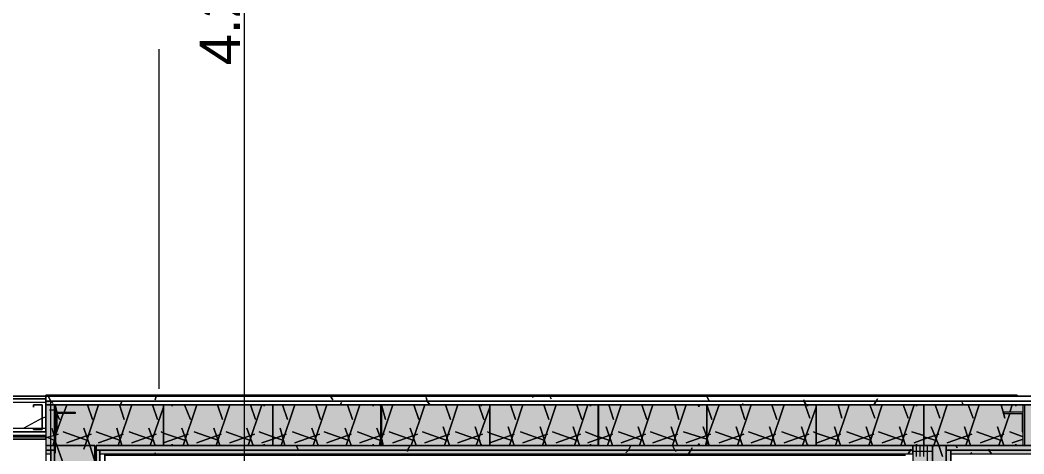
# Model space of a CAD drawing. Header units: metres. Extents: x -2 to 237, y -8 to 52.
# Drawn here: x 6.349 to 10.1, y 33.175 to 34.795 of the extents above; entities that cross this region are included whole.
import ezdxf

# ---------------------------------------------------------------- set-up
doc = ezdxf.new("R2010")
doc.units = ezdxf.units.M
doc.layers.add('HVAC - Ductos', color=5, linetype='Continuous', lineweight=0)
doc.layers.add('PDF4_Text', color=7, linetype='Continuous', lineweight=0)
doc.layers.add('PDF4_Geometry', color=7, linetype='Continuous', lineweight=0, true_color=0xaaaaaa)
doc.layers.add('PDF4_Solid Fills', color=7, linetype='Continuous', lineweight=0, true_color=0xffffff)
doc.styles.add('PDF Helvetica', font='')
doc.styles.get('PDF Helvetica').set_extended_font_data('Helvetica')

msp = doc.modelspace()

# ---------------------------------------------------------------- hatches: boundary and pattern name
at = {"layer": 'PDF4_Solid Fills', "lineweight": 0, "transparency": 33554559}
h = msp.add_hatch(color=256, dxfattribs=at)
h.paths.add_polyline_path([(9.8269, 33.1883), (9.8269, 33.1745), (12.2552, 33.1745), (12.2552, 33.1883)])
h.paths.add_polyline_path([(6.464, 33.1745), (6.464, 33.3715), (6.4457, 33.3715), (6.4457, 33.1745)])
h.paths.add_polyline_path([(6.6472, 33.1883), (6.6472, 33.1745), (9.6849, 33.1745), (9.6849, 33.1883)])
h.paths.add_polyline_path([(16.2778, 33.1883), (12.3972, 33.1883), (12.3972, 33.1745), (16.2778, 33.1745)])
h = msp.add_hatch(color=256, dxfattribs=at)
h.paths.add_polyline_path([(6.4777, 33.2065), (6.4777, 33.3577), (6.4457, 33.3577), (6.4457, 33.2065)])
h.paths.add_polyline_path([(16.0396, 33.2111), (16.2778, 33.2065), (16.2778, 33.3577), (6.4823, 33.3577), (6.4823, 33.3303), (6.5511, 33.3303), (6.4869, 33.3257), (6.4823, 33.2615), (6.4823, 33.2065), (7.6964, 33.2111), (7.701, 33.2111), (8.5074, 33.2065), (8.5074, 33.2111), (8.512, 33.2111), (10.0973, 33.2065), (10.0973, 33.2615), (10.0927, 33.2615), (10.0927, 33.3257), (10.0285, 33.3303), (10.1018, 33.3303), (10.1018, 33.2065), (10.9082, 33.2111), (10.9128, 33.2111), (11.9757, 33.2065), (11.9757, 33.2111), (11.9803, 33.2111), (14.0054, 33.2065), (14.0054, 33.2111), (14.01, 33.2111), (16.0351, 33.2065), (16.0351, 33.2111)])
h = msp.add_hatch(color=256, dxfattribs=at)
h.paths.add_polyline_path([(9.8086, 33.2065), (9.8086, 33.1883), (12.2689, 33.1883), (12.2689, 33.2065)])
h.paths.add_polyline_path([(6.4777, 33.1883), (6.4777, 33.3577), (6.464, 33.3577), (6.464, 33.1883)])
h.paths.add_polyline_path([(6.6335, 33.2065), (6.6335, 33.1883), (9.6849, 33.1883), (9.6849, 33.2065)])
h.paths.add_polyline_path([(16.2916, 33.2065), (12.3972, 33.2065), (12.3972, 33.1883), (16.2916, 33.1883)])
msp.add_hatch(color=256, dxfattribs=at).paths.add_polyline_path([(6.4823, 33.2065), (7.6964, 33.2111), (7.701, 33.2111), (8.5074, 33.2065), (8.5074, 33.2111), (8.512, 33.2111), (10.0973, 33.2065), (10.0973, 33.2615), (10.0927, 33.2615), (10.0927, 33.3257), (10.0285, 33.3303), (10.1018, 33.3303), (10.1018, 33.2065), (11.9757, 33.2111), (11.9803, 33.2111), (16.3099, 33.2065), (16.3099, 33.3577), (6.4823, 33.3577), (6.4823, 33.3303), (6.5511, 33.3303), (6.4869, 33.3257), (6.4823, 33.2615)])
h = msp.add_hatch(color=256, dxfattribs=at)
h.paths.add_polyline_path([(6.4777, 33.1883), (6.4777, 33.2065), (6.4457, 33.2065), (6.4457, 33.1883)])
h.paths.add_polyline_path([(9.6849, 33.1883), (9.6849, 33.2065), (6.6335, 33.2065), (6.6335, 33.1883)])
h = msp.add_hatch(color=256, dxfattribs=at)
h.paths.add_polyline_path([(6.464, 33.1745), (6.464, 33.1883), (6.4457, 33.1883), (6.4457, 33.1745)])
h.paths.add_polyline_path([(6.6472, 33.1883), (6.6472, 33.1745), (9.6849, 33.1745), (9.6849, 33.1883)])
h = msp.add_hatch(color=256, dxfattribs=at)
h.paths.add_polyline_path([(6.4777, 27.1771), (6.4777, 33.1883), (6.464, 33.1883), (6.464, 27.1771)])
h.paths.add_polyline_path([(6.4777, 23.4019), (6.4777, 24.8588), (6.464, 24.8588), (6.464, 23.4019)])
h = msp.add_hatch(color=256, dxfattribs=at)
h.paths.add_polyline_path([(6.4777, 27.1771), (6.4777, 33.1883), (6.464, 33.1883), (6.464, 27.1771)])
h.paths.add_polyline_path([(6.4777, 23.4019), (6.4777, 24.8588), (6.464, 24.8588), (6.464, 23.4019)])
h = msp.add_hatch(color=256, dxfattribs=at)
h.paths.add_polyline_path([(6.4777, 27.1771), (6.6335, 27.1771), (6.6335, 33.2065), (6.4777, 33.2065)])
h.paths.add_polyline_path([(6.6335, 24.8588), (6.4777, 24.8588), (6.4777, 23.3836), (6.6289, 23.3881)])
h = msp.add_hatch(color=256, dxfattribs=at)
h.paths.add_polyline_path([(6.6335, 24.8588), (6.4777, 24.8588), (6.4777, 23.3836), (6.6289, 23.3881)])
h.paths.add_polyline_path([(6.4777, 27.1771), (6.6335, 27.1771), (6.6335, 33.2065), (6.4777, 33.2065)])
h = msp.add_hatch(color=256, dxfattribs=at)
h.paths.add_polyline_path([(6.6472, 24.8588), (6.6335, 24.8588), (6.6335, 23.4019), (6.6472, 23.4019)])
h.paths.add_polyline_path([(6.6335, 30.2331), (6.6472, 30.2331), (6.6472, 33.1883), (6.6335, 33.1883)])
h.paths.add_polyline_path([(6.6335, 27.1771), (6.6472, 27.1771), (6.6472, 30.1048), (6.6335, 30.1048)])
h = msp.add_hatch(color=256, dxfattribs=at)
h.paths.add_polyline_path([(9.6849, 31.5435), (9.7582, 31.5435), (9.7582, 33.2065), (9.6849, 33.2065)])
h.paths.add_polyline_path([(9.6849, 30.1552), (9.7582, 30.1552), (9.7582, 30.4072), (9.6849, 30.4072)])
h = msp.add_hatch(color=256, dxfattribs=at)
h.paths.add_polyline_path([(9.6849, 31.5435), (9.7582, 31.5435), (9.7582, 33.2065), (9.6849, 33.2065)])
h.paths.add_polyline_path([(9.6849, 30.1552), (9.7582, 30.1552), (9.7582, 30.4072), (9.6849, 30.4072)])
h = msp.add_hatch(color=256, dxfattribs=at)
h.paths.add_polyline_path([(9.8086, 31.5435), (9.8086, 33.2065), (9.7582, 33.2065), (9.7582, 31.5435)])
h.paths.add_polyline_path([(9.8086, 30.4072), (9.7582, 30.4072), (9.7582, 30.1048), (9.7765, 30.1094), (9.8086, 30.1094)])
h = msp.add_hatch(color=256, dxfattribs=at)
h.paths.add_polyline_path([(9.8086, 31.5435), (9.8086, 33.2065), (9.7582, 33.2065), (9.7582, 31.5435)])
h.paths.add_polyline_path([(9.8086, 30.4072), (9.7582, 30.4072), (9.7582, 30.1048), (9.7674, 30.1094), (9.8086, 30.1094)])
h = msp.add_hatch(color=256, dxfattribs=at)
h.paths.add_polyline_path([(9.8269, 31.5435), (9.8269, 33.1883), (9.8086, 33.1883), (9.8086, 31.5435)])
h.paths.add_polyline_path([(9.8132, 30.4072), (9.8086, 30.2331), (9.8086, 30.0911), (9.8269, 30.0911), (9.8269, 30.4072)])
h = msp.add_hatch(color=256, dxfattribs=at)
h.paths.add_polyline_path([(9.8269, 31.5435), (9.8269, 33.1883), (9.8086, 33.1883), (9.8086, 31.5435)])
h.paths.add_polyline_path([(9.8132, 30.4072), (9.8086, 30.1094), (9.8086, 30.0911), (9.8269, 30.0911), (9.8269, 30.4072)])

# ---------------------------------------------------------------- linework, layer by layer
at = {"layer": 'HVAC - Ductos', "lineweight": 0}
msp.add_lwpolyline([(7.1879, 32.6109), (7.1879, 37.046), (7.1879, 38.2464), (7.1879, 39.7629)], dxfattribs=at)
at = {"layer": 'PDF4_Geometry', "lineweight": 0}
for points in [[(6.8672, 34.6865), (6.8672, 33.4174)], [(5.7172, 33.3898), (6.4457, 33.3898), (6.4457, 33.3807), (5.7172, 33.3807), (6.4457, 33.3807), (6.4457, 33.3669), (5.7172, 33.3669)], [(6.0425, 33.2707), (6.4319, 33.2707), (6.4457, 33.2707), (6.4457, 33.2569), (6.4457, 33.3898), (5.7172, 33.3898)], [(10.0743, 33.3898), (10.0743, 33.3944), (6.4457, 33.3944), (6.4457, 33.3898), (16.2778, 33.3898), (16.2778, 33.3761), (16.2778, 33.3715)], [(16.1633, 30.0544), (16.2778, 30.0544), (16.2778, 27.0947), (16.4932, 27.0947), (16.4932, 33.2845), (18.7565, 33.2845), (18.7565, 33.3898), (16.2778, 33.3898), (6.4457, 33.3898), (6.4457, 33.1745), (6.4457, 27.1771), (6.6656, 27.1771), (6.6656, 30.0727), (9.6574, 30.0727), (9.8406, 30.0727), (9.8406, 30.4072), (9.6574, 30.4072), (9.6574, 30.2606), (9.4787, 30.2606)], [(10.0743, 33.3898), (6.4457, 33.3898)], [(6.4457, 33.3898), (16.2778, 33.3898), (6.4457, 33.3898)], [(10.0743, 33.3898), (12.0032, 33.3898)], [(6.0425, 33.2707), (6.4319, 33.2707), (6.4457, 33.2707), (6.4457, 33.3669), (5.7172, 33.3669)], [(6.4457, 33.3715), (6.4457, 33.1883), (6.4457, 33.1745), (6.4457, 27.1771), (6.6656, 27.1771), (6.6656, 27.1405), (6.6656, 24.8588)], [(16.2778, 33.3577), (6.4457, 33.3577), (6.4457, 33.2065), (6.6289, 33.2065), (6.4777, 33.2065), (6.4777, 27.1771), (6.6335, 27.1771)], [(16.31, 23.2324), (16.31, 23.2186), (6.464, 23.2186), (6.464, 23.2324), (6.464, 23.3836), (6.464, 23.4019), (6.464, 23.4157), (6.464, 24.8588), (6.464, 27.1405), (6.464, 27.1771), (6.464, 33.1745), (6.464, 33.1883), (6.464, 33.2065), (6.464, 33.3577), (6.464, 33.3715), (16.2778, 33.3715), (16.2916, 33.3715), (16.2916, 33.3577)], [(16.2778, 33.3577), (6.4777, 33.3577), (6.4777, 33.2065), (6.4777, 33.1883), (6.4777, 33.1745), (6.4777, 27.1771), (6.6335, 27.1771), (6.6335, 33.2065), (16.2778, 33.2065)], [(6.4457, 33.312), (6.4319, 33.3074), (6.3632, 33.2707)], [(5.7172, 33.2569), (6.4457, 33.2569), (5.7172, 33.2569)], [(5.7172, 33.2569), (6.4457, 33.2569), (5.8226, 33.2569), (6.4457, 33.2569), (5.7172, 33.2569)], [(9.6849, 33.1745), (9.6849, 33.1883), (9.6849, 33.2065), (9.7582, 33.2065), (9.8086, 33.2065), (9.7582, 33.2065), (9.6849, 33.2065), (6.6335, 33.2065), (6.6335, 33.1883), (6.6335, 33.1745)], [(9.7582, 33.2065), (9.7582, 33.1745), (9.7582, 33.1653), (9.7582, 32.6705), (9.7582, 32.0611), (9.7582, 31.5435), (9.7582, 30.4072), (9.8086, 30.4072), (9.8086, 31.5435), (9.8269, 31.5435), (9.8269, 30.4072), (9.8269, 30.0911), (9.8086, 30.0911), (9.6574, 30.0911), (6.6656, 30.0911), (6.661, 30.0911), (6.6472, 30.0911), (6.6472, 27.1771), (6.6472, 27.1405), (6.6472, 24.8588)], [(9.6849, 33.1883), (6.6472, 33.1883), (6.6472, 33.1745), (6.6472, 30.2331), (6.661, 30.2331), (6.661, 30.2606), (6.6656, 30.2606), (6.6656, 33.1699), (9.6574, 33.1699), (6.6656, 33.1699), (6.6656, 30.2606), (6.6656, 33.1745), (6.6656, 30.2606)], [(14.2711, 30.0865), (14.2711, 30.0727), (13.144, 30.0727), (12.4247, 30.0727), (12.2689, 30.0727), (12.2552, 30.0727), (12.2552, 33.1745), (12.2552, 33.1883), (9.8269, 33.1883), (9.8269, 33.1745), (9.8269, 31.5435), (9.8406, 31.5435), (9.8406, 30.4072), (9.8406, 30.0773), (9.8406, 30.0727), (9.8269, 30.0727), (9.6574, 30.0727)], [(12.2689, 33.2065), (9.8086, 33.2065), (9.8086, 33.1883), (9.8086, 33.1745), (9.8086, 31.5435), (9.7582, 31.5435)]]:
    msp.add_lwpolyline(points, dxfattribs=at)
for points in [[(10.0743, 33.3944), (10.0743, 33.3898), (6.4457, 33.3898), (6.4457, 33.3944)], [(6.4457, 33.3898), (6.4457, 33.3715), (16.2778, 33.3715), (16.2778, 33.3898)], [(6.3999, 33.3486), (6.3999, 33.3577)], [(6.4319, 33.3577), (6.4319, 33.3532), (6.4319, 33.2661), (6.3999, 33.2661), (6.3999, 33.2707), (6.3999, 33.2661), (6.4319, 33.2661), (6.4319, 33.3532), (6.4319, 33.3577), (6.3999, 33.3577)], [(6.4457, 33.3715), (6.4457, 33.3577), (16.2778, 33.3577), (16.2778, 33.3715)], [(6.5052, 33.3577), (6.4823, 33.3577), (6.4823, 33.2065), (6.5556, 33.2065), (6.4777, 33.2065), (6.4777, 33.3577)], [(6.9176, 33.3577), (6.8855, 33.3577), (6.8855, 33.2065), (6.9176, 33.2065), (6.9176, 33.2111), (6.9176, 33.2065), (6.8855, 33.2065), (6.8855, 33.3577), (6.9176, 33.3577), (6.9176, 33.3532)], [(7.2612, 33.2065), (7.2933, 33.2065), (7.2933, 33.3577), (7.2612, 33.3577), (7.2612, 33.3532), (7.2612, 33.3577), (7.2933, 33.3577), (7.2933, 33.2065), (7.2612, 33.2065), (7.2612, 33.2111)], [(7.669, 33.2065), (7.6964, 33.2065), (7.701, 33.2065), (7.701, 33.3577), (7.6964, 33.3577), (7.669, 33.3577), (7.669, 33.3532), (7.669, 33.3577), (7.6964, 33.3577), (7.6964, 33.2065), (7.669, 33.2065), (7.669, 33.2111)], [(8.0722, 33.2065), (8.1042, 33.2065), (8.1042, 33.3577), (8.0722, 33.3577), (8.0722, 33.3532), (8.0722, 33.3577), (8.1042, 33.3577), (8.1042, 33.2065), (8.0722, 33.2065), (8.0722, 33.2111)], [(8.4799, 33.2065), (8.5074, 33.2065), (8.512, 33.2065), (8.512, 33.3577), (8.5074, 33.3577), (8.4799, 33.3577), (8.4799, 33.3532), (8.4799, 33.3577), (8.5074, 33.3577), (8.5074, 33.2065), (8.4799, 33.2065), (8.4799, 33.2111)], [(8.8831, 33.2065), (8.9152, 33.2065), (8.9152, 33.3577), (8.8831, 33.3577), (8.8831, 33.3532), (8.8877, 33.3532), (8.8877, 33.3577), (8.9152, 33.3577), (8.9152, 33.2065), (8.8877, 33.2065), (8.8877, 33.2111), (8.8831, 33.2111)], [(9.2909, 33.2065), (9.3184, 33.2065), (9.323, 33.2065), (9.323, 33.3577), (9.3184, 33.3577), (9.2909, 33.3577), (9.2909, 33.3532), (9.2909, 33.3577), (9.3184, 33.3577), (9.323, 33.3577), (9.323, 33.2065), (9.3184, 33.2065), (9.2909, 33.2065), (9.2909, 33.2111)], [(9.6986, 33.2065), (9.7261, 33.2065), (9.7261, 33.3577), (9.6986, 33.3577), (9.6986, 33.3532), (9.6986, 33.3577), (9.7261, 33.3577), (9.7261, 33.2065), (9.6986, 33.2065), (9.6986, 33.2111)], [(10.0697, 33.3532), (10.0697, 33.3577)], [(10.0973, 33.3577), (10.1018, 33.3577), (10.1018, 33.2065), (10.0973, 33.2065), (10.0697, 33.2065), (10.0697, 33.2111), (10.0697, 33.2065), (10.0973, 33.2065), (10.0973, 33.3577), (10.0697, 33.3577)], [(6.5556, 33.3303), (6.5556, 33.3257), (6.5511, 33.3257), (6.4869, 33.3257), (6.4869, 33.2615), (6.4869, 33.2569), (6.4823, 33.2569), (6.4823, 33.3303)], [(10.0973, 33.3303), (10.0239, 33.3303), (10.0239, 33.3257), (10.0285, 33.3257), (10.0927, 33.3257), (10.0927, 33.2615), (10.0927, 33.2569), (10.0973, 33.2569)], [(6.4457, 33.2432), (5.7309, 33.2432)], [(6.4457, 33.2295), (6.4457, 33.2341), (6.4457, 33.2295), (5.7401, 33.2295), (5.7401, 33.0645), (5.7355, 33.0645), (5.7309, 33.0645), (5.7309, 33.2432), (5.7309, 33.0645), (5.7309, 33.2432), (5.7309, 33.0645), (5.7355, 33.0645), (5.7401, 33.0645), (5.7401, 33.2295)], [(5.7309, 33.2432), (6.4457, 33.2432)], [(6.4457, 33.2387), (5.7309, 33.2387)], [(6.4457, 33.2065), (6.4457, 33.1883), (6.4777, 33.1883), (6.4777, 33.2065)], [(6.4457, 33.1883), (6.4457, 33.1745), (6.464, 33.1745), (6.464, 33.1883)], [(6.464, 27.1771), (6.4777, 27.1771), (6.4777, 33.1883), (6.464, 33.1883)], [(6.4777, 33.2065), (6.4777, 33.1791), (6.4823, 33.1791), (6.4823, 33.2065), (6.6289, 33.2065), (6.6289, 33.1287), (6.6289, 33.2065)], [(9.6849, 33.1883), (9.6849, 33.2065), (6.6335, 33.2065), (6.6335, 33.1883)], [(6.6472, 33.1883), (6.6335, 33.1883), (6.6335, 30.2331), (6.6472, 30.2331)], [(9.6849, 33.1745), (9.6849, 33.1883), (6.6472, 33.1883), (6.6472, 33.1745)], [(9.6849, 31.5435), (9.7582, 31.5435), (9.7582, 32.0611), (9.7582, 32.6705), (9.7582, 33.1653), (9.7582, 33.2065), (9.6849, 33.2065), (9.6849, 32.6705), (9.6849, 32.0611)], [(9.7582, 31.5435), (9.8086, 31.5435), (9.8086, 33.2065), (9.7582, 33.2065), (9.7582, 33.1653), (9.7582, 32.6705), (9.7582, 32.0611)], [(9.8086, 33.2065), (9.8086, 33.1883), (12.2689, 33.1883), (12.2689, 33.2065)], [(9.8086, 31.5435), (9.8269, 31.5435), (9.8269, 33.1883), (9.8086, 33.1883)], [(9.8269, 33.1883), (9.8269, 33.1745), (12.2552, 33.1745), (12.2552, 33.1883)]]:
    msp.add_lwpolyline(points, close=True, dxfattribs=at)
at = {"layer": 'PDF4_Geometry', "color": 254, "lineweight": 0, "true_color": 0xeaeaea}
for points in [[(6.464, 33.3715), (6.4732, 33.3623), (6.464, 33.3715), (6.4549, 33.3898)], [(6.8535, 33.3761), (6.8581, 33.3898)], [(7.5086, 33.3898), (7.5178, 33.3761)], [(7.8706, 33.3715), (7.8797, 33.3577), (7.8706, 33.3715), (7.866, 33.3852)], [(8.2646, 33.3852), (8.2646, 33.3898)], [(8.3287, 33.3898), (8.3333, 33.3807)], [(8.9243, 33.3715), (8.9289, 33.3715), (8.9243, 33.3715), (8.9152, 33.3898)], [(9.2771, 33.3715), (9.2863, 33.3577), (9.2771, 33.3715), (9.2771, 33.3761)], [(9.5383, 33.3577), (9.5475, 33.3715), (9.552, 33.3807), (9.5475, 33.3715)], [(6.7252, 33.3577), (6.7298, 33.3715)], [(7.5453, 33.3577), (7.5499, 33.3669)], [(9.0481, 33.3623), (9.0527, 33.3577)], [(9.8682, 33.3669), (9.8728, 33.3577)], [(7.3803, 33.2065), (7.3895, 33.1883)], [(7.7973, 33.1883), (7.8064, 33.2065), (7.7973, 33.1883), (7.7973, 33.1837)], [(8.622, 33.1883), (8.6311, 33.2065), (8.622, 33.1883), (8.6128, 33.1791)], [(8.7869, 33.2065), (8.796, 33.1883), (8.8006, 33.1837), (8.796, 33.1883)], [(8.8556, 33.1883), (8.8602, 33.1974), (8.8556, 33.1883), (8.8464, 33.1745)], [(9.6757, 33.1883), (9.6757, 33.1928), (9.6757, 33.1883), (9.6665, 33.1745)], [(9.8452, 33.2065), (9.8498, 33.1974)], [(9.969, 33.1928), (9.969, 33.1883), (9.9781, 33.1745), (9.969, 33.1883)], [(6.8535, 33.1745), (6.8535, 33.1791)], [(9.9002, 33.1745), (9.9048, 33.1791)]]:
    msp.add_lwpolyline(points, close=True, dxfattribs=at)
for points in [[(6.4594, 33.3394), (6.464, 33.3394), (6.4777, 33.3394)], [(9.6986, 33.1653), (9.6986, 33.2065)], [(9.7124, 33.1653), (9.7124, 33.2065)], [(9.7261, 33.1653), (9.7261, 33.2065)], [(9.7399, 31.5435), (9.7399, 32.0611), (9.7399, 32.6705), (9.7399, 33.2065)], [(9.7582, 31.5435), (9.7582, 32.0611), (9.7582, 32.6705), (9.7582, 33.2065)], [(9.7582, 33.1837), (9.6849, 33.1837)]]:
    msp.add_lwpolyline(points, dxfattribs=at)
at = {"layer": 'PDF4_Geometry', "color": 254, "lineweight": 0, "true_color": 0xd2d2d2}
for points in [[(6.4777, 33.3532), (6.4777, 33.3577)], [(6.4686, 33.2707), (6.4777, 33.2341), (6.5098, 33.3257), (6.4777, 33.2341)], [(8.9152, 33.2936), (8.9152, 33.2982)], [(6.4777, 33.2432), (6.4915, 33.2478), (6.4777, 33.2432), (6.4457, 33.2341)], [(6.4777, 33.2249), (6.4457, 33.2387)], [(6.4732, 33.2065), (6.4777, 33.2295)], [(9.7078, 33.2065), (9.7124, 33.2065)]]:
    msp.add_lwpolyline(points, dxfattribs=at)
for points in [[(6.4823, 33.3532), (6.4869, 33.3303)], [(6.5236, 33.3577), (6.5144, 33.3303)], [(6.5923, 33.2065), (6.5877, 33.1928), (6.5923, 33.2065), (6.6427, 33.3577)], [(6.6014, 33.3577), (6.6198, 33.3028)], [(6.7664, 33.3577), (6.716, 33.2065)], [(6.7206, 33.3577), (6.7389, 33.3028)], [(6.8855, 33.3486), (6.8351, 33.2065)], [(6.8443, 33.3577), (6.8626, 33.3028)], [(6.8855, 33.3577), (6.8855, 33.3532)], [(7.0092, 33.3577), (6.9588, 33.2065)], [(6.9634, 33.3577), (6.9863, 33.3028)], [(7.133, 33.3577), (7.0825, 33.2065)], [(7.0871, 33.3577), (7.1054, 33.3028)], [(7.252, 33.3577), (7.2016, 33.2065)], [(7.2108, 33.3577), (7.2292, 33.3028)], [(7.3757, 33.3577), (7.3254, 33.2065)], [(7.3299, 33.3577), (7.3483, 33.3028)], [(7.4949, 33.3577), (7.4445, 33.2065)], [(7.4537, 33.3577), (7.4719, 33.3028)], [(7.6186, 33.3577), (7.5682, 33.2065)], [(7.5728, 33.3577), (7.5911, 33.3028)], [(7.6964, 33.3577), (7.6964, 33.3532)], [(7.7423, 33.3577), (7.701, 33.2341)], [(7.701, 33.3532), (7.7148, 33.3028)], [(7.8614, 33.3577), (7.811, 33.2065)], [(7.8202, 33.3577), (7.8385, 33.3028)], [(7.9851, 33.3577), (7.9347, 33.2065)], [(7.9393, 33.3577), (7.9576, 33.3028)], [(8.1042, 33.3486), (8.0538, 33.2065)], [(8.063, 33.3577), (8.0813, 33.3028)], [(8.1042, 33.3577), (8.1042, 33.3532)], [(8.228, 33.3577), (8.1775, 33.2065)], [(8.1821, 33.3577), (8.2004, 33.3028)], [(8.3516, 33.3577), (8.3012, 33.2065)], [(8.3058, 33.3577), (8.3242, 33.3028)], [(8.4707, 33.3577), (8.4204, 33.2065)], [(8.4295, 33.3577), (8.4479, 33.3028)], [(8.5945, 33.3577), (8.5441, 33.2065)], [(8.5487, 33.3577), (8.5669, 33.3028)], [(8.7136, 33.3577), (8.6632, 33.2065)], [(8.6724, 33.3577), (8.6907, 33.3028)], [(8.8373, 33.3577), (8.7869, 33.2065)], [(8.796, 33.3577), (8.8098, 33.3028)], [(8.961, 33.3577), (8.9152, 33.2295), (8.8281, 33.2569), (8.9152, 33.2295)], [(8.9152, 33.3577), (8.9335, 33.3028)], [(9.0801, 33.3577), (9.0297, 33.2065)], [(9.0389, 33.3577), (9.0572, 33.3028)], [(9.2038, 33.3577), (9.1534, 33.2065)], [(9.158, 33.3577), (9.1763, 33.3028)], [(9.323, 33.3577), (9.323, 33.3486), (9.2726, 33.2065), (9.323, 33.3486)], [(9.2817, 33.3577), (9.3, 33.3074)], [(9.4467, 33.3577), (9.3962, 33.2065)], [(9.4054, 33.3577), (9.4192, 33.3074)], [(9.5703, 33.3577), (9.5199, 33.2065)], [(9.5245, 33.3577), (9.5429, 33.3074)], [(9.6895, 33.3577), (9.6391, 33.2065)], [(9.6483, 33.3577), (9.6665, 33.3074)], [(9.8132, 33.3577), (9.7628, 33.2065)], [(9.7674, 33.3577), (9.7857, 33.3074)], [(9.9323, 33.3577), (9.8819, 33.2065)], [(9.8911, 33.3577), (9.9094, 33.3074)], [(10.0148, 33.3577), (10.0285, 33.3074)], [(10.056, 33.3577), (10.0469, 33.3303)], [(6.4869, 33.3257), (6.4961, 33.3028)], [(10.0469, 33.3257), (10.0056, 33.2065)], [(6.6106, 33.2065), (6.6289, 33.147), (6.6106, 33.2065), (6.5877, 33.2707)], [(6.7114, 33.2707), (6.7298, 33.2065)], [(6.8305, 33.2707), (6.8535, 33.2065)], [(6.9543, 33.2707), (6.9771, 33.2065)], [(7.0734, 33.2707), (7.0963, 33.2065)], [(7.197, 33.2707), (7.22, 33.2065)], [(7.3208, 33.2707), (7.3391, 33.2065)], [(7.4399, 33.2707), (7.4628, 33.2065)], [(7.5636, 33.2707), (7.5865, 33.2065)], [(7.6828, 33.2707), (7.6964, 33.2341)], [(7.8064, 33.2707), (7.8293, 33.2065)], [(7.9301, 33.2753), (7.9531, 33.2065)], [(8.0493, 33.2753), (8.0722, 33.2065)], [(8.173, 33.2753), (8.1958, 33.2065)], [(8.292, 33.2753), (8.315, 33.2065)], [(8.4158, 33.2753), (8.4387, 33.2065)], [(8.5395, 33.2753), (8.5624, 33.2065)], [(8.6586, 33.2753), (8.6815, 33.2065)], [(8.7823, 33.2753), (8.8052, 33.2065)], [(8.9014, 33.2753), (8.9152, 33.2387)], [(9.0251, 33.2753), (9.0481, 33.2065)], [(9.1489, 33.2753), (9.1718, 33.2065)], [(9.268, 33.2753), (9.2909, 33.2065)], [(9.3916, 33.2753), (9.4146, 33.2065)], [(9.5108, 33.2753), (9.5337, 33.2065)], [(9.6345, 33.2753), (9.6574, 33.2065)], [(9.7536, 33.2753), (9.7811, 33.2065)], [(9.8773, 33.2753), (9.9002, 33.2065)], [(10.001, 33.2753), (10.0239, 33.2065)], [(6.4869, 33.2065), (6.5236, 33.1012), (6.4869, 33.2065), (6.4777, 33.2295)], [(6.5098, 33.2569), (6.6014, 33.2249)], [(6.6152, 33.2478), (6.5236, 33.2157)], [(6.6335, 33.2569), (6.7252, 33.2249)], [(6.7343, 33.2478), (6.6427, 33.2157)], [(6.7572, 33.2569), (6.8489, 33.2249)], [(6.8581, 33.2478), (6.7664, 33.2157)], [(6.8763, 33.2569), (6.8855, 33.2523), (6.968, 33.2249), (6.8855, 33.2523)], [(6.9771, 33.2478), (6.8855, 33.2157)], [(7.0001, 33.2569), (7.0917, 33.2249)], [(7.1008, 33.2478), (7.0092, 33.2157)], [(7.1192, 33.2569), (7.2108, 33.2249)], [(7.2246, 33.2478), (7.133, 33.2157)], [(7.2429, 33.2569), (7.2933, 33.2387), (7.3345, 33.2249), (7.2933, 33.2387)], [(7.3437, 33.2478), (7.2933, 33.2295), (7.252, 33.2157), (7.2933, 33.2295)], [(7.3666, 33.2569), (7.4582, 33.2249)], [(7.4674, 33.2478), (7.3757, 33.2157)], [(7.4857, 33.2569), (7.5773, 33.2249)], [(7.5865, 33.2478), (7.4949, 33.2157)], [(7.6094, 33.2569), (7.6964, 33.2249)], [(7.7102, 33.2478), (7.6964, 33.2432), (7.6186, 33.2157), (7.6964, 33.2432)], [(7.6964, 33.2295), (7.6919, 33.2065)], [(7.701, 33.2295), (7.7056, 33.2065)], [(7.7286, 33.2569), (7.8202, 33.2249)], [(7.8339, 33.2478), (7.7423, 33.2157)], [(7.8522, 33.2569), (7.9439, 33.2249)], [(7.9531, 33.2478), (7.8614, 33.2157)], [(7.9759, 33.2569), (8.0676, 33.2249)], [(8.0767, 33.2478), (7.9851, 33.2157)], [(8.0951, 33.2569), (8.1042, 33.2523), (8.1867, 33.2249), (8.1042, 33.2523)], [(8.1958, 33.2478), (8.1042, 33.2157)], [(8.2188, 33.2569), (8.3104, 33.2249)], [(8.3196, 33.2478), (8.228, 33.2157)], [(8.3379, 33.2569), (8.4295, 33.2249)], [(8.4433, 33.2478), (8.3516, 33.2157)], [(8.4616, 33.2569), (8.5074, 33.2387)], [(8.5074, 33.2295), (8.4707, 33.2157)], [(8.5624, 33.2478), (8.512, 33.2295)], [(8.512, 33.2387), (8.5532, 33.2249)], [(8.5853, 33.2569), (8.6769, 33.2249)], [(8.6861, 33.2478), (8.5945, 33.2157)], [(8.7044, 33.2569), (8.796, 33.2249)], [(8.8052, 33.2478), (8.7136, 33.2157)], [(8.9289, 33.2478), (8.9152, 33.2432), (8.8373, 33.2157), (8.9152, 33.2432)], [(8.9152, 33.2341), (8.9243, 33.2065)], [(8.9473, 33.2569), (9.0389, 33.2249)], [(9.0527, 33.2478), (8.961, 33.2157)], [(9.0709, 33.2569), (9.1626, 33.2249)], [(9.1718, 33.2478), (9.0801, 33.2157)], [(9.1947, 33.2569), (9.2863, 33.2249)], [(9.2954, 33.2478), (9.2038, 33.2157)], [(9.3138, 33.2569), (9.323, 33.2523), (9.4054, 33.2249), (9.323, 33.2523)], [(9.4146, 33.2478), (9.3276, 33.2157)], [(9.4375, 33.2569), (9.5291, 33.2249)], [(9.5383, 33.2478), (9.4467, 33.2157)], [(9.5566, 33.2569), (9.6483, 33.2249)], [(9.6619, 33.2478), (9.5703, 33.2157)], [(9.6803, 33.2569), (9.7261, 33.2432)], [(9.7811, 33.2478), (9.7261, 33.2295), (9.6895, 33.2157), (9.7261, 33.2295)], [(9.7261, 33.2387), (9.772, 33.2249)], [(9.804, 33.2569), (9.8956, 33.2249)], [(9.9048, 33.2478), (9.8132, 33.2157)], [(9.9232, 33.2569), (10.0148, 33.2249)], [(10.0239, 33.2478), (9.9368, 33.2157)], [(10.0469, 33.2569), (10.0973, 33.2387)], [(10.0973, 33.2295), (10.056, 33.2157)], [(8.9152, 33.2249), (8.9198, 33.2249), (8.9152, 33.2249), (8.9106, 33.2065)]]:
    msp.add_lwpolyline(points, close=True, dxfattribs=at)
at = {"layer": 'PDF4_Geometry', "color": 254, "lineweight": 0, "true_color": 0xdddddd}
for points in [[(9.7628, 33.2065), (9.7582, 33.202)], [(9.7811, 33.2065), (9.7948, 33.1653)]]:
    msp.add_lwpolyline(points, close=True, dxfattribs=at)

# ---------------------------------------------------------------- texts
at = {"layer": 'PDF4_Text', "lineweight": 0, "insert": (7.097, 34.6262), "char_height": 0.15002, "attachment_point": 4, "rotation": 90, "style": 'PDF Helvetica'}
msp.add_mtext('4.20 m', dxfattribs=at)

doc.saveas('drawing.dxf')
